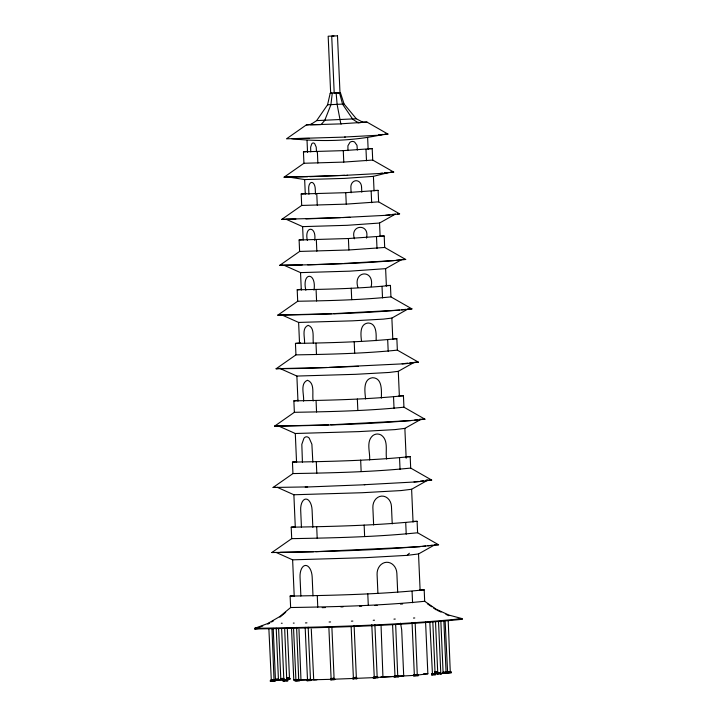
<?xml version="1.0" encoding="UTF-8"?>
<svg xmlns="http://www.w3.org/2000/svg" width="717" height="717" viewBox="0 0 717 717"><rect width="100%" height="100%" fill="white"/><g stroke="black" fill="none" stroke-linecap="round" stroke-linejoin="round"><path stroke-width="1.08" d="M298.98 629.23L300.979 679.967L310.676 679.564L307.512 680.021L307.485 679.384L307.934 680.021M272.738 680.442C266.365 679.492 277.622 681.267 273.365 679.725M285.456 680.29L285.429 679.653L283.627 680.021L287.123 679.868L285.429 679.653M297.43 680.146L297.403 679.51L295.601 679.877L298.899 680.048L298.872 679.411L298.899 680.048M375.699 677.359L375.672 676.723L373.871 677.099L377.178 677.269L377.151 676.633L376.999 677.287M395.04 675.62C396.402 677.637 396.618 674.177 394.673 676.131M434.896 672.385L436.259 672.026L434.861 671.748M448.976 672.188L448.941 671.551L447.148 671.919L450.446 672.089L450.419 671.453L450.446 672.089M381.085 626.362L382.941 677.108L380.835 677.135L392.853 676.472M333.772 678.82L333.737 678.363L331.102 678.452L328.879 627.536M276.61 679.241C282.381 680.325 273.034 678.228 275.839 679.859M281.951 678.578C283.681 680.272 284.057 677.502 280.786 678.596L278.608 628.782M287.625 677.879C289.301 679.599 289.793 676.776 286.486 677.906M308.615 679.357L308.642 679.994M332.267 678.434C331.711 679.976 335.798 678.623 333.647 678.327M356.026 677.574C356.949 678.856 356.062 676.373 354.512 677.699C354.243 679.062 358.016 677.717 355.919 677.457M433.229 673.514L433.256 674.15L435.291 673.72L431.921 673.666L433.256 674.15M438.903 672.815C440.632 674.509 441.009 671.739 437.737 672.824L435.515 621.908M444.244 672.152L444.271 672.788L446.306 672.358L442.936 672.304L444.271 672.788M330.205 93.201L332.276 93.174L330.904 104.763L324.693 120.51L321.055 124.597L310.434 124.722L316.663 120.608L327.561 104.799L330.205 93.201L331.129 93.093M278.581 679.626L278.142 679.438M277.434 679.841L277.407 679.205M282.776 679.178L282.749 678.542M288.449 678.479L288.422 677.843M309.439 679.958L309.412 679.322M333.091 679.035L333.064 678.399M355.363 678.165L355.336 677.529M434.054 674.114L434.027 673.478M439.727 673.415L439.7 672.779M445.069 672.752L445.042 672.116M271.931 679.841L271.967 680.478M284.649 679.68L284.676 680.316M296.623 679.537L296.65 680.173M374.892 676.758L374.919 677.395M395.632 675.611L395.659 676.239M415.932 674.491C422.08 675.244 410.447 673.89 416.613 675.047M435.452 671.73L435.479 672.367M448.161 671.578L448.197 672.214M273.5 680.406L273.473 679.77L272.711 679.806M286.217 680.254L286.191 679.617M298.191 680.101L298.164 679.465L297.403 679.51M376.461 677.323L376.434 676.687L375.672 676.723M396.438 676.212L397.299 675.853L396.411 675.575M416.72 675.091L416.694 674.455M436.259 672.34L437.119 671.981L436.232 671.704M449.738 672.143L449.702 671.506L448.941 671.551M275.902 679.268L275.928 679.904L276.637 679.877M281.27 679.241L280.643 678.73L281.978 679.214M286.917 677.897L286.943 678.533L287.651 678.515M331.559 678.461L331.586 679.098L332.294 679.071M351.151 626.667L353.373 677.583C354.494 678.56 351.948 677.52 354.539 677.565M432.521 673.541L432.548 674.177M438.195 672.833L438.221 673.469L438.929 673.451M443.536 672.179L443.563 672.806M281.154 678.569L281.181 679.205L280.813 678.605M310.12 679.922L310.094 679.286M333.772 678.999L333.755 678.443M353.741 677.547L353.857 678.228L354.565 678.201M356.044 678.13L356.017 677.493M434.735 674.079L434.699 673.442M437.997 672.931L438.777 672.761M445.75 672.716L445.714 672.08M271.349 679.859L271.134 680.487M284.057 679.698L284.084 680.334M298.666 680.048L298.164 679.465M374.31 676.767L374.337 677.404M397.2 676.176L397.908 675.817L397.173 675.539M447.578 671.596L447.363 672.223M450.204 672.08L450.384 671.596L449.702 671.506M274.046 680.37L273.473 679.77M286.755 680.218L284.676 628.639M374.776 676.714L374.131 677.26M394.843 675.728L395.515 675.557M397.738 676.14L397.648 675.477L397.908 676.113M417.267 675.056L415.143 622.374M437.02 672.304L437.728 671.946L436.994 671.668M275.812 679.223L275.498 679.904M331.129 678.461L331.586 679.098M333.674 678.963L334.283 678.623L333.737 678.363M353.409 677.592L353.857 678.228M432.091 673.541L432.459 674.132L429.788 621.505M437.764 672.842L437.764 673.46M443.106 672.806L443.447 672.134L443.142 672.815M275.928 552.359L292.626 559.834L365.562 557.665L407.148 555.361L409.362 553.228M278.483 679.77L278.079 679.169M283.824 679.116L283.421 678.506M290.627 607.532L279.881 616.503L267.8 623.503L254.732 628.334C323.932 627.142 393.364 625.609 462.241 618.646L448.806 615.052L436.16 609.208L424.679 601.276C380.189 605.775 335.332 606.77 290.627 607.532L290.125 596.087L294.526 595.54M279.908 617.14L285.698 612.309M311.832 124.238L306.356 124.91L286.495 138.82L345.271 137.072M347.584 175.289L284.084 177.18L303.936 163.27L343.775 162.087L372.706 160.061L393.696 172.062L383.792 173.281L346.929 175.244M350.057 217.323L281.835 219.348L301.696 205.447L346.257 204.121L378.621 201.853L399.611 213.854L388.964 215.172L342.717 217.538M279.755 265.344L299.607 251.434L348.901 249.973L384.697 247.464L405.688 259.464C363.886 263.695 321.754 264.618 279.755 265.344L282.857 264.958M277.837 315.148L297.698 301.248C328.798 300.71 359.997 300.02 390.944 296.892L411.934 308.893C367.427 313.392 322.56 314.378 277.837 315.148L283.349 314.467M358.5 366.333L304.904 368.421L276.09 368.771L295.951 354.87C329.766 354.288 363.698 353.544 397.361 350.138L418.352 362.13L405.49 363.725L329.3 367.391M274.503 426.221L294.364 412.311C330.913 411.683 367.57 410.877 403.94 407.193L424.93 419.194C375 424.24 324.676 425.351 274.503 426.221L279.738 425.566M307.638 486.906L273.096 487.47L292.948 473.57C332.222 472.897 371.612 472.028 410.689 468.076L431.679 480.067L417.348 481.842L364.317 484.701M271.842 552.547L291.702 538.646C333.692 537.92 375.816 536.997 417.599 532.767L438.589 544.768C383.245 550.36 327.454 551.588 271.842 552.547L274.002 552.287M267.826 624.14L269.691 623.064M271.546 621.989L273.41 620.913M295.906 219.035L285.913 219.16L302.619 226.635L347.18 225.308L379.544 223.041L395.524 214.042L392.226 214.455M302.26 264.923L283.833 265.156L300.54 272.621L349.824 271.16L385.621 268.651L401.61 259.653M331.702 313.696L281.915 314.96L298.622 322.435L352.639 320.831L383.443 319.119L391.867 318.079L406.915 309.61M327.095 367.48L280.168 368.583L296.874 376.058L355.623 374.319L389.125 372.455L398.285 371.325L414.274 362.327M328.619 424.84L278.59 426.023L295.296 433.498L358.769 431.616L394.959 429.608L404.863 428.381L420.852 419.382M277.174 487.282L293.88 494.757L362.085 492.731L400.973 490.58L411.612 489.263L427.601 480.256L425.504 480.515M407.148 555.361L418.531 553.954L433.57 545.485M456.738 619.345L462.268 619.282C393.391 626.246 323.967 627.778 254.759 628.97L262.798 626.004M290.197 176.732L288.162 176.982L304.653 179.573L344.492 178.39L373.414 176.355L388.533 172.519M291.676 138.757C321.852 141.885 353.078 141.097 382.788 134.5M274.019 679.734L271.967 628.8M274.898 679.949L275.633 679.85L275.66 680.487L274.925 680.585L274.898 679.949L279.047 679.716L279.074 680.352L274.925 680.585M280.239 679.286L280.974 679.187L281.001 679.824L280.266 679.922L280.239 679.286L284.389 679.053M289.327 678.452L290.062 678.354L290.089 678.99L286.764 678.551M280.266 679.922L284.416 679.689L281.001 679.824M283.851 680.334L284.532 679.635M298.702 679.438L296.605 627.384M306.948 680.066L307.71 679.967L307.736 680.603L306.975 680.702L306.948 680.066L311.017 679.833L311.044 680.469L306.975 680.702M330.6 679.142L331.362 679.044L331.388 679.68L330.627 679.779L330.6 679.142L334.669 678.909L334.696 679.546L330.627 679.779M352.872 678.273L353.633 678.174L353.66 678.811L352.898 678.909L352.872 678.273L356.941 678.04L356.967 678.676L356.206 678.775L356.179 678.139M374.238 676.74L371.791 624.74M376.434 676.687L377.151 676.633L374.874 624.606M394.977 675.593L392.575 624.704M397.711 675.504L395.659 624.561M415.044 674.482L414.139 674.858L415.188 675.163M450.249 671.471L448.197 620.537M431.517 674.222L432.252 674.123L432.279 674.76L431.544 674.858L431.517 674.222L435.667 673.989L435.694 674.625L431.544 674.858M437.191 673.523L437.926 673.424L437.953 674.061L437.218 674.159L437.191 673.523L441.34 673.29L441.367 673.926L440.632 674.025L440.605 673.388M442.532 672.86L443.267 672.761L443.294 673.397L442.559 673.496L442.532 672.86L446.682 672.627L446.709 673.263L445.974 673.362L445.947 672.725M333.952 35.895L331.72 36.173L334.203 93.102L335.323 92.968M339.517 92.843L340.441 92.726L344.079 104.028L356.313 118.753L362.874 122.275L358.142 122.858L352.728 119.201L342.592 104.216L339.517 92.843L336.139 93.031L337.133 104.521L340.817 123.817L366.961 122.087L387.951 134.079L378.782 135.217L344.617 137.028M344.079 104.028L327.561 104.799M356.313 118.753L316.663 120.608M378.594 134.921L382.815 134.402M303.936 163.27L303.443 151.825L307.584 151.305M303.443 151.825L343.273 150.642L372.204 148.607L372.706 160.061M284.084 177.18L287.383 176.767M380.449 173.38L382.484 173.129M384.518 172.878L387.574 172.501M301.696 205.447L301.194 193.993L306.159 193.384M301.194 193.993L345.755 192.676L378.119 190.399L378.621 201.853M281.835 219.348L283.959 219.088M385.621 215.27L390.021 214.724M299.607 251.434L299.114 239.989L303.506 239.442M299.114 239.989L348.399 238.528L384.195 236.01L384.697 247.464M394.162 260.576L344.294 263.426M396.286 260.307L399.477 259.913M297.698 301.248L297.197 289.793L301.409 289.274M297.197 289.793C328.296 289.256 359.495 288.575 390.442 285.438L390.944 296.892M399.575 310.103L333.907 313.616M401.645 309.852L405.786 309.332M295.951 354.87L295.449 343.416L300.54 342.789M295.449 343.416C329.273 342.834 363.196 342.09 396.86 338.684L397.361 350.138M276.09 368.771L280.374 368.242M402.147 363.824L407.659 363.143M409.864 362.865L413.171 362.461M294.364 412.311L293.871 400.857L298.272 400.319M293.871 400.857C330.412 400.229 367.068 399.423 403.438 395.748L403.94 407.193M411.208 420.574L330.851 424.76M414.426 420.18L417.635 419.777M292.948 473.57L292.455 462.115L296.713 461.596M292.455 462.115C331.72 461.443 371.11 460.574 410.187 456.621L410.689 468.076M273.096 487.47L275.301 487.202M414.005 481.941L418.19 481.43M420.279 481.17L423.415 480.775M291.702 538.646L291.201 527.192L295.341 526.681M291.201 527.192C333.19 526.475 375.314 525.543 417.106 521.313L417.599 532.767M422.385 546.453L425.692 546.049M427.897 545.771L432.306 545.225M290.125 596.087C334.83 595.316 379.687 594.33 424.186 589.822L424.679 601.276M254.732 628.334L256.937 628.065M254.759 628.97L259.169 628.424M291.523 628.074L293.791 680.057L295.996 679.779M415.735 675.297L427.852 673.792L425.575 621.818M289.094 677.807L289.498 678.407L287.293 627.967M438.105 672.797L437.791 673.478M440.372 672.743L440.776 673.344L438.526 621.791M269.359 623.342L268.642 623.405L269.467 623.387M374.507 620.205L373.207 620.277M395.246 619.049L393.947 619.13M414.776 617.973L413.467 618.045M420.18 546.73L315.785 551.66M374.955 605.498L377.169 605.381M400.418 604.09L402.631 603.965M272.11 680.487L275.059 680.325L275.086 680.962L270.318 681.15L270.291 680.514L272.11 680.487L272.137 681.123L270.318 681.15M284.819 680.334L287.777 680.164L287.804 680.8L283.036 680.998L283.009 680.361L284.819 680.334L284.846 680.971L283.036 680.998M296.793 680.191L299.742 680.021L299.769 680.657L296.82 680.818L295.001 680.845L294.974 680.209L296.793 680.191L296.82 680.818M437.594 672.277L435.622 672.385L435.658 673.021M295.001 680.845L299.769 680.657M434.825 672.985L437.621 672.913M448.34 672.223L451.289 672.062L451.316 672.698L448.367 672.86L446.548 672.887L446.521 672.25L448.34 672.223L448.367 672.86M446.548 672.887L451.316 672.698M375.143 677.404L378.002 677.242L378.029 677.879L373.297 678.067L373.27 677.431L375.143 677.404L375.17 678.04L373.297 678.067M395.883 676.256L395.909 676.893L394.027 676.911L394 676.274L403.716 675.961L401.699 629.822L400.534 623.136M413.53 675.199L418.262 675.011L418.289 675.647L413.557 675.835L413.53 675.199L415.403 675.172L415.439 675.808L413.557 675.835M373.665 677.628L356.08 678.354M376.99 677.44L394.968 676.445M397.155 676.328L414.623 675.36M394.027 676.911L398.769 676.731L398.742 676.095M306.948 622.867L305.442 622.93M330.6 621.944L329.094 622.006M352.872 621.074L351.366 621.137M341.462 123.871L306.356 124.91M309.798 176.687L344.752 175.324M340.485 217.627L305.89 218.918M307.683 264.86L342.072 263.515M305.209 487.076L364.962 484.746M313.58 551.749L280.356 552.305M322.193 607.666L325.491 607.541M340.862 606.941L343.058 606.851M359.531 606.215L361.727 606.125M290.089 678.99L286.675 679.124L286.648 678.488M442.559 673.496L446.709 673.263M275.66 680.487L279.074 680.352M437.218 674.159L441.367 673.926M432.279 674.76L435.694 674.625M331.917 679.295L310.076 679.85M334.113 679.205L353.884 678.434M307.736 680.603L311.044 680.469M331.388 679.68L334.696 679.546M352.898 678.909L356.967 678.676M282.184 623.234L281.36 623.243M294.158 623.091L293.325 623.1M415.152 674.527L414.327 674.536L412.06 622.508M451.289 672.062L449.478 672.089L449.505 672.725M418.289 675.647L416.416 675.674L416.389 675.038M396.886 676.758L398.769 676.731M309.995 679.25L310.631 679.546L310.022 679.886M273.276 680.989L275.086 680.962M285.984 680.827L287.804 680.8M338.37 92.753L340.441 92.726M361.377 122.15L366.961 122.087M356.501 122.356L358.625 122.329M384.706 134.124L387.951 134.079M292.796 138.605L309.466 138.399M367.92 148.661L372.204 148.607M390.362 172.098L393.696 172.062M288.162 176.982L307.629 176.749M373.665 190.462L378.119 190.399M397.442 213.881L399.611 213.854M379.893 236.063L384.195 236.01M402.362 259.5L405.688 259.464M386.006 285.491L390.442 285.438M407.588 308.937L411.934 308.893M392.54 338.738L396.86 338.684M415.026 362.175L418.352 362.13M399.002 395.802L403.438 395.748M419.49 419.257L424.93 419.194M405.849 456.675L410.187 456.621M426.14 480.139L431.679 480.067M412.669 521.367L417.106 521.313M434.233 544.812L438.589 544.768M419.839 589.876L424.186 589.822M423.505 673.846L427.852 673.792M310.784 679.698L317.147 679.617L313.705 679.806L311.277 629.078M293.791 680.057L295.96 680.03M298.138 680.003L308.4 679.877M417.437 675.038L417.169 674.392M377.178 677.269L376.972 676.651M286.925 680.191L286.666 679.555M446.055 672.035L443.868 621.128M443.079 672.17L440.856 621.254M435.102 674.052L432.853 622.499M356.349 677.448L354.108 625.439M334.077 678.318L331.89 627.411M307.485 679.384L305.173 627.348M278.42 679.124L276.224 628.217M275.436 679.259L273.213 628.343M437.164 610.292L441.054 612.094M445.911 614.344L448.833 615.688M427.359 603.741L431.777 606.797M433.543 608.016L436.187 609.844M271.313 680.469L268.884 628.934M447.605 672.232L445.167 621.782M296.444 680.003L295.969 679.528L296.058 680.191M295.924 680.066L293.567 628.63M434.932 674.088L434.959 674.724M418.531 553.954L420.117 590.414M411.612 489.263L413.046 522.03M404.863 428.381L406.172 458.288M412.069 591.328L412.571 602.773M405.723 522.729L406.225 534.174M398.285 371.325L399.387 396.456M399.548 457.939L400.05 469.393M391.867 318.079L392.791 339.204M393.534 396.967L394.036 408.421M385.621 268.651L386.391 286.146M387.7 339.822L388.193 351.267M397.693 592.323L396.868 573.331A11.615 9.904 89.3 0 0 386.472 562.28A11.615 9.904 89.3 0 0 377.088 574.425L377.913 593.416M379.544 223.041L380.127 236.467M382.018 286.486L382.519 297.931M392.226 523.939L391.464 506.489A10.916 9.312 89.3 0 0 381.686 496.101A10.916 9.312 89.3 0 0 372.867 507.519L373.629 524.969M386.606 459.041C385.154 451.396 388.856 440.507 381.301 435.138A9.841 8.398 89.3 0 0 372.795 435.604C365.787 441.699 370.348 452.185 369.605 459.991M376.506 236.968L377.008 248.414M373.414 176.355L374.05 190.874M381.39 398.096C381.372 391.357 382.726 377.913 372.571 377.716C362.524 379.015 364.989 392.172 365.571 398.975M371.164 191.269L371.666 202.714M367.642 137.763L368.153 149.539M376.093 340.718C376.282 334.678 376.909 323.089 368.036 323C359.235 324.057 360.839 335.448 361.556 341.525M365.993 149.378L366.495 160.832M371.191 286.666C374.892 268.902 352.63 270.291 357.9 287.4M366.468 238.134C370.232 223.032 349.376 224.287 354.476 238.797M361.556 186.734L361.789 192.201M357.353 150.086L356.985 145.318L354.646 142.056A5.467 4.66 89.3 0 0 349.95 142.316L347.906 145.82L347.96 150.606M351.106 192.792L350.873 187.325A6.345 5.413 89.3 0 1 352.235 182.772A6.238 5.324 89.3 0 1 357.98 181.069A6.238 5.324 89.3 0 1 361.52 186.653M367.785 593.784L368.287 605.229M364.137 525.032L364.639 536.477M360.66 460.099L361.153 471.544M357.344 398.975L357.846 410.429M354.198 341.677L354.7 353.123M351.213 288.189L351.715 299.643M348.399 238.528L348.901 249.973M345.755 192.676L346.257 204.121M343.273 150.642L343.775 162.087M317.371 151.654L317.864 163.1M316.511 151.834L316.206 147.057L314.718 143.696A5.467 2.85 86.8 0 0 311.832 143.723L310.64 147.128L310.748 151.905M316.771 193.805L317.272 205.25M315.48 194.182L315.238 188.714A6.238 3.253 86.8 0 0 312.953 182.889A6.238 3.253 86.8 0 0 309.457 184.314A6.345 3.316 86.8 0 0 308.695 188.795L308.928 194.262M316.34 239.774L316.842 251.228M333.907 679.008L333.934 679.644M314.7 240.347C316.824 225.649 304.026 225.452 307.351 240.437M316.08 289.56L316.582 301.015M313.992 290.188C316.762 271.779 301.552 271.537 305.845 290.286M315.991 343.165L316.484 354.619M307.037 140.595L307.557 152.371M316.063 400.588L316.555 412.042M313.428 343.398C312.334 338.074 315.211 327.723 308.176 325.339C301.283 328.01 305.191 338.281 304.51 343.506M304.653 179.573L305.29 194.092M316.296 461.829L316.797 473.274M313.212 401.018C311.814 394.968 315.426 383.102 307.45 380.261C299.652 383.434 304.447 395.184 303.506 401.144M316.699 526.878L317.201 538.333M302.619 226.635L303.201 240.061M312.845 462.205L311.886 444.217L309.188 438.087A9.841 5.136 86.8 0 0 303.981 438.159L301.821 444.334L302.431 462.331M317.272 595.755L317.774 607.2M312.845 527.336L312.083 509.895A10.916 5.7 86.8 0 0 305.908 499.059A10.916 5.7 86.8 0 0 300.683 510.029L301.445 527.479M300.54 272.621L301.301 290.116M312.997 595.944L312.173 576.961A11.615 6.059 86.8 0 0 305.594 565.435A11.615 6.059 86.8 0 0 300.038 577.104L300.871 596.096M298.622 322.435L299.545 343.56M308.185 627.232L310.461 679.25M296.874 376.058L297.967 401.188M310.255 679.931L310.282 680.567M295.296 433.498L296.551 462.304M293.88 494.757L295.305 527.533M292.626 559.834L294.221 596.293M297.931 680.048L297.958 680.684M281.62 628.666L283.824 679.698M283.654 679.151L283.681 679.788M278.313 679.815L278.339 680.451M331.362 678.551L331.129 679.089L331.362 678.551M414.444 674.679L414.444 674.679M337.492 35.85L328.18 36.217L330.662 93.147L339.983 92.78L337.492 35.85"/></g></svg>
